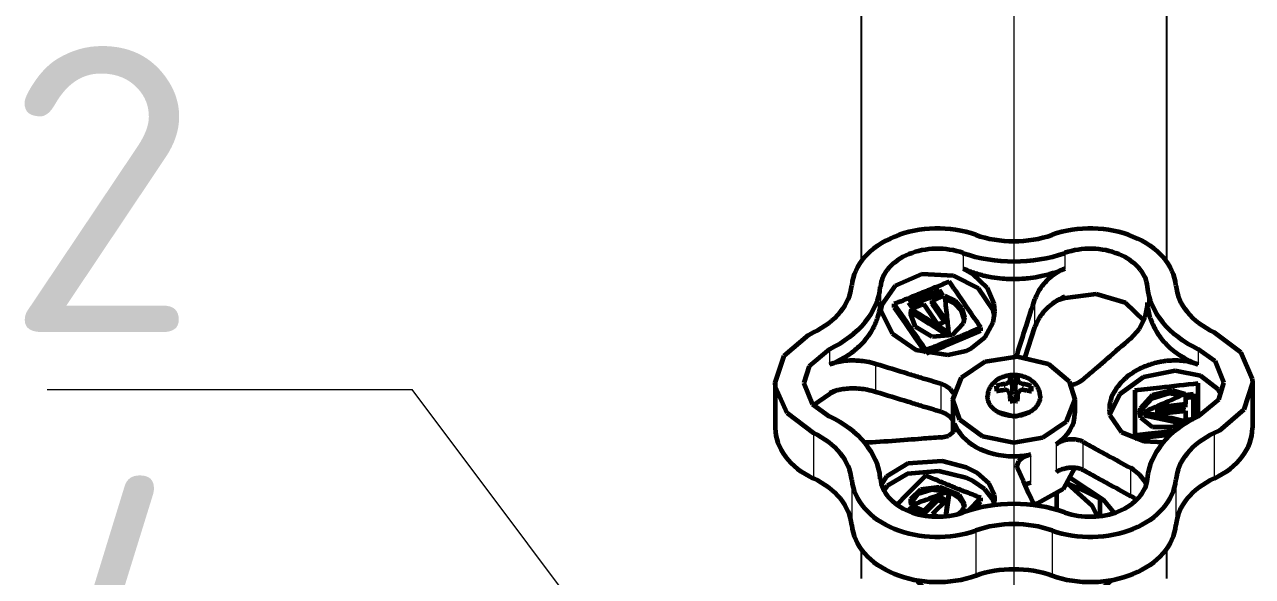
# Model space of a CAD drawing. Header units: millimetres. Extents: x -718 to 68664, y -49984 to -979.
# Drawn here: x 12233 to 13520, y -23322 to -22743 of the extents above; entities that cross this region are included whole.
import ezdxf

# ---------------------------------------------------------------- set-up
doc = ezdxf.new("R2010")
doc.units = ezdxf.units.MM
doc.linetypes.add('K5LT_BASIC', pattern=[0])
doc.layers.add('Text', color=7, linetype='Continuous', lineweight=15)
doc.layers.add('ХВС (В1)_20', color=5, linetype='Continuous', lineweight=25)
doc.layers.add('Системный слой (1)', color=7, linetype='Continuous', true_color=0xc26c6c6c)
doc.styles.add('ISOCPEUR', font='isocpeur.ttf', dxfattribs={"width": 0.65})

# ---------------------------------------------------------------- blocks, each defined once
blk = doc.blocks.new('U656')
at = {"layer": 'Системный слой (1)', "color": 150, "linetype": 'K5LT_BASIC', "lineweight": 60, "true_color": 0x0080ff}
for p, q in [((799.53, 147.5), (800.69, 148.54)), ((797.37, 144.04), (799.53, 147.5)), ((796.35, 139.66), (797.37, 144.04)), ((796.63, 135.07), (796.35, 139.66)), ((798.16, 131), (796.63, 135.07)), ((811.36, 132.31), (809.13, 128.94)), ((800.69, 128.1), (798.16, 131)), ((809.13, 128.94), (807.74, 127.82))]:
    blk.add_line(p, q, dxfattribs=at)
blk = doc.blocks.new('U665')
at = {"layer": 'Системный слой (1)', "color": 150, "linetype": 'K5LT_BASIC', "lineweight": 60, "true_color": 0x0080ff}
for p, q in [((816.36, 116.81), (816.1, 117.34)), ((826.7, 117.34), (824.6, 114.54)), ((818.59, 114.24), (816.36, 116.81)), ((824.6, 114.54), (821.85, 113.34)), ((821.4, 113.32), (818.59, 114.24)), ((821.85, 113.34), (821.4, 113.32))]:
    blk.add_line(p, q, dxfattribs=at)
blk = doc.blocks.new('U666')
at = {"layer": 'Системный слой (1)', "color": 150, "linetype": 'K5LT_BASIC', "lineweight": 60, "true_color": 0x0080ff}
for p, q in [((830.27, 132.94), (830.26, 132.99)), ((830.68, 129.68), (830.27, 132.94)), ((829.79, 126.61), (830.68, 129.68)), ((827.9, 124.67), (829.79, 126.61))]:
    blk.add_line(p, q, dxfattribs=at)
blk = doc.blocks.new('U667')
at = {"layer": 'Системный слой (1)', "color": 150, "linetype": 'K5LT_BASIC', "lineweight": 60, "true_color": 0x0080ff}
for p, q in [((817.86, 119), (819.65, 116.85)), ((823.65, 117.23), (824.93, 119)), ((821.4, 116.32), (823.65, 117.23)), ((819.65, 116.85), (821.4, 116.32))]:
    blk.add_line(p, q, dxfattribs=at)
blk = doc.blocks.new('U668')
at = {"layer": 'Системный слой (1)', "color": 150, "linetype": 'K5LT_BASIC', "lineweight": 60, "true_color": 0x0080ff}
for p, q in [((818.19, 162.09), (820.94, 163.3)), ((820.94, 163.3), (821.4, 163.32)), ((821.4, 163.32), (824.2, 162.4)), ((824.2, 162.4), (826.43, 159.82)), ((816.1, 159.3), (818.19, 162.09)), ((826.43, 159.82), (826.7, 159.3))]:
    blk.add_line(p, q, dxfattribs=at)
blk = doc.blocks.new('U669')
at = {"layer": 'Системный слой (1)', "color": 150, "linetype": 'K5LT_BASIC', "lineweight": 60, "true_color": 0x0080ff}
for p, q in [((821.4, 160.32), (819.15, 159.41)), ((823.15, 159.78), (821.4, 160.32)), ((824.93, 157.64), (823.15, 159.78)), ((819.15, 159.41), (817.86, 157.64))]:
    blk.add_line(p, q, dxfattribs=at)
blk = doc.blocks.new('U670')
at = {"layer": 'Системный слой (1)', "color": 150, "linetype": 'K5LT_BASIC', "lineweight": 60, "true_color": 0x0080ff}
for p, q in [((808.74, 135.83), (808.63, 136.24)), ((810.24, 133.15), (808.74, 135.83)), ((812.51, 131.94), (810.24, 133.15))]:
    blk.add_line(p, q, dxfattribs=at)
blk = doc.blocks.new('U671')
at = {"layer": 'Системный слой (1)', "color": 150, "linetype": 'K5LT_BASIC', "lineweight": 60, "true_color": 0x0080ff}
for p, q in [((817.51, 143.97), (819.63, 144.72)), ((819.63, 144.72), (821.96, 143.8)), ((815.75, 141.62), (817.51, 143.97)), ((821.96, 143.8), (823.63, 141.32)), ((815.1, 138.32), (815.75, 141.62)), ((823.63, 141.32), (824.15, 137.98)), ((815.63, 135.32), (815.1, 138.32)), ((824.15, 137.98), (823.38, 134.74)), ((817.3, 132.83), (815.63, 135.32)), ((823.38, 134.74), (821.54, 132.52)), ((819.63, 131.92), (817.3, 132.83)), ((821.54, 132.52), (819.63, 131.92))]:
    blk.add_line(p, q, dxfattribs=at)
blk = doc.blocks.new('U672')
at = {"layer": 'Системный слой (1)', "color": 150, "linetype": 'K5LT_BASIC', "lineweight": 60, "true_color": 0x0080ff}
for p, q in [((820.71, 144.97), (821.04, 145.41)), ((821.04, 145.41), (821.27, 145.95)), ((820.3, 144.65), (820.71, 144.97))]:
    blk.add_line(p, q, dxfattribs=at)
blk = doc.blocks.new('U673')
at = {"layer": 'Системный слой (1)', "color": 150, "linetype": 'K5LT_BASIC', "lineweight": 60, "true_color": 0x0080ff}
for p, q in [((815.66, 145.95), (815.84, 145.18)), ((815.84, 145.18), (816.24, 144.66)), ((816.24, 144.66), (816.78, 144.47)), ((816.78, 144.47), (816.89, 144.47)), ((816.89, 144.47), (817.01, 144.49)), ((817.01, 144.49), (817.12, 144.53))]:
    blk.add_line(p, q, dxfattribs=at)
blk = doc.blocks.new('U674')
at = {"layer": 'Системный слой (1)', "color": 150, "linetype": 'K5LT_BASIC', "lineweight": 60, "true_color": 0x0080ff}
for p, q in [((818.13, 145.46), (817.84, 145.04)), ((818.34, 145.95), (818.13, 145.46)), ((817.84, 145.04), (817.48, 144.72))]:
    blk.add_line(p, q, dxfattribs=at)
blk = doc.blocks.new('U675')
at = {"layer": 'Системный слой (1)', "color": 150, "linetype": 'K5LT_BASIC', "lineweight": 60, "true_color": 0x0080ff}
for p, q in [((815.14, 153.57), (815.15, 153.99)), ((815.14, 153.17), (815.14, 153.57)), ((815.16, 152.77), (815.14, 153.17))]:
    blk.add_line(p, q, dxfattribs=at)
blk = doc.blocks.new('U676')
at = {"layer": 'Системный слой (1)', "color": 150, "linetype": 'K5LT_BASIC', "lineweight": 60, "true_color": 0x0080ff}
for p, q in [((812.39, 137.94), (811.11, 137.36)), ((809.83, 136.78), (808.55, 136.2)), ((811.11, 137.36), (809.83, 136.78))]:
    blk.add_line(p, q, dxfattribs=at)
blk = doc.blocks.new('U677')
at = {"layer": 'Системный слой (1)', "color": 150, "linetype": 'K5LT_BASIC', "lineweight": 60, "true_color": 0x0080ff}
for p, q in [((812.49, 137.98), (812.39, 137.94)), ((812.59, 138), (812.49, 137.98)), ((812.7, 138.01), (812.59, 138)), ((813.19, 137.83), (812.7, 138.01)), ((813.6, 137.31), (813.19, 137.83)), ((813.86, 136.56), (813.6, 137.31))]:
    blk.add_line(p, q, dxfattribs=at)
blk = doc.blocks.new('U678')
at = {"layer": 'Системный слой (1)', "color": 150, "linetype": 'K5LT_BASIC', "lineweight": 60, "true_color": 0x0080ff}
for p, q in [((811.12, 124.64), (811.74, 125.12)), ((811.74, 125.12), (812.28, 125.78)), ((812.28, 125.78), (812.46, 126.08)), ((810.71, 124.45), (811.12, 124.64))]:
    blk.add_line(p, q, dxfattribs=at)
blk = doc.blocks.new('U679')
at = {"layer": 'Системный слой (1)', "color": 150, "linetype": 'K5LT_BASIC', "lineweight": 60, "true_color": 0x0080ff}
for p, q in [((824.28, 138), (824.15, 138.01)), ((824.41, 137.98), (824.28, 138)), ((824.54, 137.94), (824.41, 137.98))]:
    blk.add_line(p, q, dxfattribs=at)
blk = doc.blocks.new('U680')
at = {"layer": 'Системный слой (1)', "color": 150, "linetype": 'K5LT_BASIC', "lineweight": 60, "true_color": 0x0080ff}
for p, q in [((809.11, 125.46), (809.26, 125.65)), ((809.26, 125.65), (809.39, 125.86)), ((809.39, 125.86), (809.52, 126.08))]:
    blk.add_line(p, q, dxfattribs=at)
blk = doc.blocks.new('U681')
at = {"layer": 'Системный слой (1)', "color": 150, "linetype": 'K5LT_BASIC', "lineweight": 60, "true_color": 0x0080ff}
for p, q in [((826.05, 126.08), (827.04, 125.17)), ((827.04, 125.17), (828.22, 124.55)), ((828.22, 124.55), (829.46, 124.32)), ((829.46, 124.32), (829.52, 124.32)), ((829.52, 124.32), (829.62, 124.32)), ((829.62, 124.32), (829.72, 124.32)), ((829.72, 124.32), (829.82, 124.33))]:
    blk.add_line(p, q, dxfattribs=at)
blk = doc.blocks.new('U682')
at = {"layer": 'Системный слой (1)', "color": 150, "linetype": 'K5LT_BASIC', "lineweight": 60, "true_color": 0x0080ff}
for p, q in [((810.73, 137.19), (810.81, 136.99)), ((810.81, 136.99), (810.87, 136.78)), ((810.87, 136.78), (810.93, 136.56))]:
    blk.add_line(p, q, dxfattribs=at)
blk = doc.blocks.new('U683')
at = {"layer": 'Системный слой (1)', "color": 150, "linetype": 'K5LT_BASIC', "lineweight": 60, "true_color": 0x0080ff}
for p, q in [((821.17, 132.3), (821.29, 131.85)), ((821.29, 131.85), (821.48, 131.43)), ((821.48, 131.43), (821.73, 131.07))]:
    blk.add_line(p, q, dxfattribs=at)
blk = doc.blocks.new('U684')
at = {"layer": 'Системный слой (1)', "color": 150, "linetype": 'K5LT_BASIC', "lineweight": 60, "true_color": 0x0080ff}
for p, q in [((817.98, 128.25), (816.22, 127.05)), ((818.62, 128.32), (817.98, 128.25)), ((816.22, 127.05), (815.26, 124.68)), ((815.26, 124.68), (815.15, 122.65))]:
    blk.add_line(p, q, dxfattribs=at)
blk = doc.blocks.new('U685')
at = {"layer": 'Системный слой (1)', "color": 150, "linetype": 'K5LT_BASIC', "lineweight": 60, "true_color": 0x0080ff}
for p, q in [((820.15, 127.25), (818.09, 128.27)), ((821.97, 124.72), (820.15, 127.25)), ((822.64, 121.43), (821.97, 124.72)), ((822.11, 118.76), (822.64, 121.43)), ((820.7, 116.91), (822.11, 118.76)), ((820.14, 116.59), (820.7, 116.91))]:
    blk.add_line(p, q, dxfattribs=at)
blk = doc.blocks.new('U686')
at = {"layer": 'Системный слой (1)', "color": 150, "linetype": 'K5LT_BASIC', "lineweight": 60, "true_color": 0x0080ff}
for p, q in [((810.59, 151.6), (810.13, 151.95)), ((811.83, 149.48), (810.59, 151.6)), ((812.12, 146.17), (811.83, 149.48)), ((811.43, 143.32), (812.12, 146.17)), ((811.07, 142.57), (811.43, 143.32)), ((810.24, 141.35), (811.07, 142.57)), ((808.74, 140.39), (809.26, 140.58)), ((809.26, 140.58), (810.24, 141.35))]:
    blk.add_line(p, q, dxfattribs=at)
blk = doc.blocks.new('U687')
at = {"layer": 'Системный слой (1)', "color": 150, "linetype": 'K5LT_BASIC', "lineweight": 60, "true_color": 0x0080ff}
for p, q in [((828.93, 152.27), (826.57, 151.09)), ((829.52, 152.32), (828.93, 152.27)), ((829.62, 152.32), (829.52, 152.32)), ((829.72, 152.31), (829.62, 152.32)), ((829.82, 152.31), (829.72, 152.31)), ((826.57, 151.09), (824.86, 148.6)), ((824.86, 148.6), (824.31, 145.24)), ((824.31, 145.24), (824.75, 143.32))]:
    blk.add_line(p, q, dxfattribs=at)
blk = doc.blocks.new('U688')
at = {"layer": 'Системный слой (1)', "color": 150, "linetype": 'K5LT_BASIC', "lineweight": 60, "true_color": 0x0080ff}
for p, q in [((829.56, 152.15), (828.98, 152.28)), ((831.54, 150.76), (829.56, 152.15)), ((832.77, 147.98), (831.54, 150.76)), ((832.62, 144.64), (832.77, 147.98)), ((831.27, 142.03), (832.62, 144.64)), ((829, 140.5), (831.27, 142.03)), ((828.34, 140.35), (829, 140.5))]:
    blk.add_line(p, q, dxfattribs=at)
blk = doc.blocks.new('U689')
at = {"layer": 'Системный слой (1)', "color": 150, "linetype": 'K5LT_BASIC', "lineweight": 60, "true_color": 0x0080ff}
for p, q in [((824.75, 143.32), (825.01, 142.77)), ((832.76, 142.58), (833.35, 143.65)), ((825.01, 142.77), (826.18, 141.32)), ((831.36, 141.13), (832.76, 142.58)), ((826.18, 141.32), (827.72, 140.49)), ((827.72, 140.49), (828.87, 140.32)), ((828.87, 140.32), (829.65, 140.39)), ((829.65, 140.39), (831.36, 141.13))]:
    blk.add_line(p, q, dxfattribs=at)
blk = doc.blocks.new('U690')
at = {"layer": 'Системный слой (1)', "color": 150, "linetype": 'K5LT_BASIC', "lineweight": 60, "true_color": 0x0080ff}
for p, q in [((811.9, 142.13), (812.5, 143.32)), ((810.84, 140.91), (811.9, 142.13)), ((808.55, 140.45), (808.79, 140.38)), ((808.79, 140.38), (809.03, 140.33)), ((809.03, 140.33), (809.28, 140.32)), ((809.28, 140.32), (809.64, 140.35)), ((809.64, 140.35), (810.84, 140.91))]:
    blk.add_line(p, q, dxfattribs=at)
blk = doc.blocks.new('U691')
at = {"layer": 'Системный слой (1)', "color": 150, "linetype": 'K5LT_BASIC', "lineweight": 60, "true_color": 0x0080ff}
for p, q in [((811.57, 151.68), (810.71, 152.18)), ((812.92, 149.44), (811.57, 151.68)), ((813.16, 145.85), (812.92, 149.44)), ((812.5, 143.32), (813.16, 145.85))]:
    blk.add_line(p, q, dxfattribs=at)
blk = doc.blocks.new('U692')
at = {"layer": 'Системный слой (1)', "color": 150, "linetype": 'K5LT_BASIC', "lineweight": 60, "true_color": 0x0080ff}
for p, q in [((815.55, 125.64), (815.69, 124.39)), ((815.69, 124.39), (815.83, 123.13)), ((815.83, 123.13), (815.97, 121.87))]:
    blk.add_line(p, q, dxfattribs=at)
blk = doc.blocks.new('U693')
at = {"layer": 'Системный слой (1)', "color": 150, "linetype": 'K5LT_BASIC', "lineweight": 60, "true_color": 0x0080ff}
for p, q in [((817.68, 123.4), (817.96, 124.71)), ((817.4, 122.09), (817.68, 123.4)), ((817.12, 120.78), (817.4, 122.09))]:
    blk.add_line(p, q, dxfattribs=at)
blk = doc.blocks.new('U694')
at = {"layer": 'Системный слой (1)', "color": 150, "linetype": 'K5LT_BASIC', "lineweight": 60, "true_color": 0x0080ff}
for p, q in [((818.47, 125.02), (818.09, 125.11)), ((819.7, 123.91), (818.47, 125.02)), ((820.26, 122.08), (819.7, 123.91)), ((820.08, 120.76), (820.26, 122.08))]:
    blk.add_line(p, q, dxfattribs=at)
blk = doc.blocks.new('U695')
at = {"layer": 'Системный слой (1)', "color": 150, "linetype": 'K5LT_BASIC', "lineweight": 60, "true_color": 0x0080ff}
for p, q in [((816.75, 123.78), (817.73, 125.02)), ((817.73, 125.02), (818.27, 125.13)), ((818.27, 125.13), (818.73, 125.05)), ((818.73, 125.05), (820.12, 123.81)), ((816.75, 121.69), (816.75, 123.78)), ((820.12, 123.81), (820.62, 121.72)), ((817.39, 120.37), (816.75, 121.69)), ((820.62, 121.72), (820.25, 120.37))]:
    blk.add_line(p, q, dxfattribs=at)
blk = doc.blocks.new('U696')
at = {"layer": 'Системный слой (1)', "color": 150, "linetype": 'K5LT_BASIC', "lineweight": 60, "true_color": 0x0080ff}
for p, q in [((815.91, 125.64), (816.06, 124.23)), ((816.06, 124.23), (816.22, 122.81)), ((816.22, 122.81), (816.38, 121.39))]:
    blk.add_line(p, q, dxfattribs=at)
blk = doc.blocks.new('U697')
at = {"layer": 'Системный слой (1)', "color": 150, "linetype": 'K5LT_BASIC', "lineweight": 60, "true_color": 0x0080ff}
for p, q in [((824.5, 147.49), (825.24, 145.58)), ((825.24, 145.58), (826.02, 143.68)), ((826.02, 143.68), (826.84, 141.78))]:
    blk.add_line(p, q, dxfattribs=at)
blk = doc.blocks.new('U698')
at = {"layer": 'Системный слой (1)', "color": 150, "linetype": 'K5LT_BASIC', "lineweight": 60, "true_color": 0x0080ff}
for p, q in [((829.9, 148.13), (829.5, 149.13)), ((830.31, 147.12), (829.9, 148.13)), ((830.73, 146.12), (830.31, 147.12))]:
    blk.add_line(p, q, dxfattribs=at)
blk = doc.blocks.new('U699')
at = {"layer": 'Системный слой (1)', "color": 150, "linetype": 'K5LT_BASIC', "lineweight": 60, "true_color": 0x0080ff}
for p, q in [((808.55, 149.04), (808.69, 149.09)), ((808.69, 149.09), (808.83, 149.12)), ((808.83, 149.12), (808.97, 149.13)), ((808.97, 149.13), (809.21, 149.1)), ((809.21, 149.1), (810.25, 148.08)), ((810.25, 148.08), (810.49, 146.1)), ((810.49, 146.1), (809.66, 144.04)), ((807.96, 143.76), (807.67, 144.07)), ((808.3, 143.57), (807.96, 143.76)), ((808.65, 143.51), (808.3, 143.57)), ((809.66, 144.04), (808.65, 143.51))]:
    blk.add_line(p, q, dxfattribs=at)
blk = doc.blocks.new('U700')
at = {"layer": 'Системный слой (1)', "color": 150, "linetype": 'K5LT_BASIC', "lineweight": 60, "true_color": 0x0080ff}
for p, q in [((808.84, 145.64), (808.92, 145.85)), ((808.92, 145.85), (809.01, 146.07)), ((809.01, 146.07), (809.1, 146.28))]:
    blk.add_line(p, q, dxfattribs=at)
blk = doc.blocks.new('U701')
at = {"layer": 'Системный слой (1)', "color": 150, "linetype": 'K5LT_BASIC', "lineweight": 60, "true_color": 0x0080ff}
for p, q in [((828.5, 149.1), (828.38, 149.12)), ((828.62, 149.08), (828.5, 149.1)), ((828.74, 149.04), (828.62, 149.08)), ((829.68, 144.51), (830.15, 145.49)), ((830.15, 145.49), (830.16, 145.5)), ((828.94, 143.82), (829.68, 144.51)), ((828.07, 143.52), (828.94, 143.82))]:
    blk.add_line(p, q, dxfattribs=at)
blk = doc.blocks.new('U702')
at = {"layer": 'Системный слой (1)', "color": 150, "linetype": 'K5LT_BASIC', "lineweight": 60, "true_color": 0x0080ff}
for p, q in [((808.05, 149.32), (807.88, 148.92)), ((807.72, 148.53), (807.55, 148.13)), ((807.88, 148.92), (807.72, 148.53))]:
    blk.add_line(p, q, dxfattribs=at)
blk = doc.blocks.new('U703')
at = {"layer": 'Системный слой (1)', "color": 150, "linetype": 'K5LT_BASIC', "lineweight": 60, "true_color": 0x0080ff}
for p, q in [((809.63, 149.57), (808.61, 150.58)), ((810.65, 148.55), (809.63, 149.57)), ((811.67, 147.54), (810.65, 148.55))]:
    blk.add_line(p, q, dxfattribs=at)
blk = doc.blocks.new('U704')
at = {"layer": 'Системный слой (1)', "color": 150, "linetype": 'K5LT_BASIC', "lineweight": 60, "true_color": 0x0080ff}
for p, q in [((808.42, 142.67), (807.97, 143.12)), ((808.87, 142.22), (808.42, 142.67)), ((809.32, 141.78), (808.87, 142.22))]:
    blk.add_line(p, q, dxfattribs=at)
blk = doc.blocks.new('U705')
at = {"layer": 'Системный слой (1)', "color": 150, "linetype": 'K5LT_BASIC', "lineweight": 60, "true_color": 0x0080ff}
for p, q in [((809.71, 148.42), (808.79, 149.11)), ((810.15, 146.95), (809.71, 148.42)), ((809.94, 145.23), (810.15, 146.95)), ((809.31, 144.05), (809.75, 144.73)), ((809.75, 144.73), (809.91, 145.12)), ((808.47, 143.53), (808.78, 143.63)), ((808.78, 143.63), (809.31, 144.05))]:
    blk.add_line(p, q, dxfattribs=at)
blk = doc.blocks.new('U706')
at = {"layer": 'Системный слой (1)', "color": 150, "linetype": 'K5LT_BASIC', "lineweight": 60, "true_color": 0x0080ff}
for p, q in [((808.14, 145.34), (807.4, 145.45)), ((808.88, 145.23), (808.14, 145.34)), ((809.62, 145.12), (808.88, 145.23))]:
    blk.add_line(p, q, dxfattribs=at)
blk = doc.blocks.new('U707')
at = {"layer": 'Системный слой (1)', "color": 150, "linetype": 'K5LT_BASIC', "lineweight": 60, "true_color": 0x0080ff}
for p, q in [((808.12, 142.62), (808.4, 142.34)), ((808.4, 142.34), (808.68, 142.06)), ((808.68, 142.06), (808.96, 141.78))]:
    blk.add_line(p, q, dxfattribs=at)
blk = doc.blocks.new('U708')
at = {"layer": 'Системный слой (1)', "color": 150, "linetype": 'K5LT_BASIC', "lineweight": 60, "true_color": 0x0080ff}
for p, q in [((826.21, 146.87), (827.26, 148.63)), ((827.26, 148.63), (828.56, 149.13)), ((828.56, 149.13), (828.74, 149.12)), ((828.74, 149.12), (828.92, 149.09)), ((828.92, 149.09), (829.1, 149.04)), ((826.4, 144.8), (826.21, 146.87)), ((830.53, 145.54), (830.02, 144.48)), ((827.6, 143.63), (826.4, 144.8)), ((830.02, 144.48), (829.21, 143.77)), ((828.25, 143.51), (827.6, 143.63)), ((829.21, 143.77), (828.25, 143.51))]:
    blk.add_line(p, q, dxfattribs=at)
blk = doc.blocks.new('U709')
at = {"layer": 'Системный слой (1)', "color": 150, "linetype": 'K5LT_BASIC', "lineweight": 60, "true_color": 0x0080ff}
for p, q in [((829.3, 150.86), (827.7, 149.76)), ((827.7, 149.76), (826.11, 148.66)), ((826.11, 148.66), (824.52, 147.56))]:
    blk.add_line(p, q, dxfattribs=at)
blk = doc.blocks.new('U710')
at = {"layer": 'Системный слой (1)', "color": 150, "linetype": 'K5LT_BASIC', "lineweight": 60, "true_color": 0x0080ff}
for p, q in [((808.26, 145.37), (807.4, 145.5)), ((809.12, 145.25), (808.26, 145.37)), ((809.98, 145.12), (809.12, 145.25))]:
    blk.add_line(p, q, dxfattribs=at)
blk = doc.blocks.new('U711')
at = {"layer": 'Системный слой (1)', "color": 150, "linetype": 'K5LT_BASIC', "lineweight": 60, "true_color": 0x0080ff}
for p, q in [((818.33, 140.02), (817.86, 138.23)), ((817.86, 138.23), (818.33, 136.62))]:
    blk.add_line(p, q, dxfattribs=at)
blk = doc.blocks.new('U712')
at = {"layer": 'Системный слой (1)', "color": 150, "linetype": 'K5LT_BASIC', "lineweight": 60, "true_color": 0x0080ff}
for p, q in [((820.23, 138.68), (820.21, 138.72)), ((820.53, 138.5), (820.23, 138.68))]:
    blk.add_line(p, q, dxfattribs=at)
blk = doc.blocks.new('U713')
at = {"layer": 'Системный слой (1)', "color": 150, "linetype": 'K5LT_BASIC', "lineweight": 60, "true_color": 0x0080ff}
for p, q in [((820.21, 137.91), (820.49, 138.13)), ((820.49, 138.13), (820.53, 138.13))]:
    blk.add_line(p, q, dxfattribs=at)
blk = doc.blocks.new('U714')
at = {"layer": 'Системный слой (1)', "color": 150, "linetype": 'K5LT_BASIC', "lineweight": 60, "true_color": 0x0080ff}
for p, q in [((820.27, 137.89), (820.23, 137.89)), ((820.3, 137.88), (820.27, 137.89)), ((820.34, 137.87), (820.3, 137.88)), ((820.52, 137.76), (820.34, 137.87)), ((820.63, 137.55), (820.52, 137.76)), ((820.65, 137.3), (820.63, 137.55))]:
    blk.add_line(p, q, dxfattribs=at)
blk = doc.blocks.new('U715')
at = {"layer": 'Системный слой (1)', "color": 150, "linetype": 'K5LT_BASIC', "lineweight": 60, "true_color": 0x0080ff}
for p, q in [((820.52, 138.88), (820.63, 139.08)), ((820.63, 139.08), (820.65, 139.34)), ((820.23, 138.75), (820.27, 138.75)), ((820.27, 138.75), (820.3, 138.75)), ((820.3, 138.75), (820.34, 138.76)), ((820.34, 138.76), (820.52, 138.88))]:
    blk.add_line(p, q, dxfattribs=at)
blk = doc.blocks.new('U716')
at = {"layer": 'Системный слой (1)', "color": 150, "linetype": 'K5LT_BASIC', "lineweight": 60, "true_color": 0x0080ff}
for p, q in [((810.79, 132.66), (808.52, 130.16)), ((808.52, 130.16), (807.39, 129.59))]:
    blk.add_line(p, q, dxfattribs=at)
blk = doc.blocks.new('U717')
at = {"layer": 'Системный слой (1)', "color": 150, "linetype": 'K5LT_BASIC', "lineweight": 60, "true_color": 0x0080ff}
for p, q in [((810.84, 132.62), (810.34, 131.52)), ((810.34, 131.52), (809.81, 130.42)), ((809.81, 130.42), (809.25, 129.32))]:
    blk.add_line(p, q, dxfattribs=at)

msp = doc.modelspace()

# ---------------------------------------------------------------- linework, layer by layer
at = {"layer": 'Text'}
msp.add_line((13269.6, -22177.7), (13269.6, -25764.9), dxfattribs=at)
for points in [[(12256.5, -23126), (12639, -23126)], [(13125.1, -23774.8), (12639, -23126)]]:
    msp.add_lwpolyline(points, dxfattribs=at)
at = {"layer": 'ХВС (В1)_20'}
for p, q in [((13109.6, -22360.4), (13109.6, -22991.9)), ((13429.6, -22360.4), (13429.6, -22991.9)), ((13109.6, -23293.5), (13109.6, -23324.4)), ((13429.6, -23293.5), (13429.6, -23324.4))]:
    msp.add_line(p, q, dxfattribs=at)
at = {"layer": 'ХВС (В1)_20', "lineweight": 18}
for p, q in [((13216.3, -22983), (13216.3, -22999.5)), ((13322.9, -22983), (13322.9, -22999.5)), ((13129.7, -23018.3), (13129.7, -23034.8)), ((13322.9, -23028.8), (13322.9, -23030.4)), ((13409.5, -23018.3), (13409.5, -23034.8)), ((13291.6, -23060.8), (13291.6, -23031.5)), ((13076.4, -23083.7), (13076.4, -23100.1)), ((13273.4, -23091.5), (13273.4, -23087.5)), ((13462.8, -23083.7), (13462.8, -23100.1)), ((13125.1, -23128.8), (13125.1, -23099.4)), ((13193.3, -23149.6), (13193.3, -23120.2)), ((13260.7, -23126.4), (13259.4, -23120.4)), ((13267.7, -23127.6), (13265.3, -23116.2)), ((13271.4, -23127.6), (13273.9, -23116.2)), ((13278.5, -23126.4), (13279.8, -23120.4)), ((13076.4, -23129.5), (13076.4, -23131)), ((13267.6, -23138.2), (13265.3, -23130.6)), ((13271.6, -23138.2), (13273.9, -23130.6)), ((13059.8, -23172), (13059.8, -23219.4)), ((13207.5, -23168.3), (13207.5, -23161.8)), ((13479.4, -23172), (13479.4, -23219.4)), ((13314.1, -23212.7), (13314.1, -23183.3)), ((13342.1, -23210.4), (13342.1, -23181)), ((13287.2, -23223.7), (13287.2, -23194.3)), ((13392, -23237.8), (13392, -23208.4)), ((13099.8, -23221), (13099.8, -23268.4)), ((13439.4, -23221), (13439.4, -23268.4)), ((13229.6, -23274), (13229.6, -23321.4)), ((13309.6, -23274), (13309.6, -23321.4))]:
    msp.add_line(p, q, dxfattribs=at)
at = {"layer": 'ХВС (В1)_20', "lineweight": 60}
for p, q in [((13191.5, -23025.7), (13191.5, -23022.1)), ((13195.6, -23028), (13191.5, -23022.1)), ((13193.7, -23028.8), (13191.5, -23025.7)), ((13322.9, -23030.4), (13315, -23032.9)), ((13144.2, -23040), (13144.2, -23036.4)), ((13163.6, -23041.1), (13159.5, -23035.2)), ((13162.3, -23045.6), (13162.3, -23042)), ((13190, -23058), (13175.1, -23036.5)), ((13198.9, -23054.3), (13184.1, -23032.8)), ((13184.1, -23036.4), (13184.1, -23032.8)), ((13197, -23055.1), (13184.1, -23036.4)), ((13201.5, -23070), (13201.5, -23066.5)), ((13235, -23064.6), (13235, -23061)), ((13281.4, -23092.2), (13291.6, -23060.8)), ((13177.4, -23087.8), (13177.4, -23084.5)), ((13019.6, -23119), (13019.6, -23166.4)), ((13267.7, -23121.6), (13265.8, -23112.4)), ((13271.4, -23121.6), (13273.4, -23112.4)), ((13462.8, -23154.3), (13462.8, -23119.5)), ((13519.6, -23119), (13519.6, -23166.4)), ((13076.4, -23131), (13059.8, -23142.7)), ((13084, -23127.1), (13076.4, -23131)), ((13252.4, -23127.7), (13251.3, -23122.7)), ((13267.6, -23137.7), (13265.1, -23129.6)), ((13271.4, -23121.6), (13267.7, -23121.6)), ((13267.7, -23121.6), (13267.7, -23127.6)), ((13271.4, -23127.6), (13271.4, -23121.6)), ((13271.6, -23137.7), (13274, -23129.6)), ((13286.8, -23127.7), (13287.9, -23122.7)), ((13396.3, -23126.9), (13396.3, -23173.9)), ((13449.5, -23131.7), (13457.7, -23130.7)), ((13449.5, -23131.7), (13449.5, -23141.2)), ((13457.7, -23156.9), (13457.7, -23130.7)), ((13205.6, -23136.7), (13205.6, -23171.3)), ((13267.6, -23137.7), (13267.7, -23138.2)), ((13271.5, -23138.2), (13271.6, -23137.7)), ((13333.6, -23136.7), (13333.6, -23150.8)), ((13419.9, -23144.5), (13449.5, -23141.2)), ((13419.9, -23144.5), (13419.9, -23151.8)), ((13449.5, -23144.7), (13419.9, -23148.1)), ((13457.7, -23134.3), (13449.5, -23135.2)), ((13449.5, -23144.7), (13449.5, -23141.2)), ((13405.7, -23153.4), (13405.7, -23149.8)), ((13419.9, -23151.8), (13449.5, -23148.5)), ((13449.5, -23148.5), (13449.5, -23157.8)), ((13449.5, -23157.8), (13457.7, -23156.9)), ((13396.3, -23177.5), (13396.3, -23173.9)), ((13201.5, -23236.7), (13201.5, -23233.1)), ((13314.6, -23252.3), (13314.6, -23236)), ((13163.6, -23248.4), (13159.5, -23252.4)), ((13163.6, -23252), (13163.6, -23248.4)), ((13190, -23238.4), (13175.1, -23253.2)), ((13190, -23242), (13175.1, -23256.8)), ((13198.9, -23242), (13184.1, -23256.8)), ((13190, -23242), (13190, -23238.4)), ((13235, -23243.3), (13235, -23239.7)), ((13359.6, -23240.4), (13359.6, -23258.8)), ((13163.6, -23252), (13162.1, -23253.5)), ((13175.1, -23256.8), (13175.1, -23253.2)), ((13184.1, -23259.2), (13184.1, -23256.8))]:
    msp.add_line(p, q, dxfattribs=at)
msp.add_arc((13745.2, -21869.7), 1496.4, 247.9772, 248.2384, dxfattribs=at)
for centre, major_axis, start_param, end_param in [((13189.6, -23021), (-90, 0), 4.251835, 6.220141), ((13269.6, -22907), (90, 0), 4.251835, 5.172943), ((13349.6, -23021), (-90, 0), 3.204637, 5.172943), ((13189.6, -23021), (-60, 0), 4.251835, 6.220141), ((13349.6, -23021), (60, 0), 0.063045, 2.03135), ((13269.6, -22907), (120, 0), 4.251835, 5.172943), ((13009.9, -23013), (90, 0), 5.299033, 6.220141), ((13529.2, -23013), (-90, 0), 0.063045, 0.984153), ((13009.9, -23013), (120, 0), 5.299033, 6.220141), ((13529.2, -23013), (120, 0), 3.204637, 4.125745), ((13009.9, -23225), (-120, 0), 3.204637, 4.125745), ((13269.6, -23150.8), (64, 0), 5.480988, 6.283185), ((13529.2, -23225), (-120, 0), 5.299033, 6.220141), ((13109.6, -23166.4), (90, 0), 3.141593, 4.125745), ((13009.9, -23225), (90, 0), 0.063045, 0.984153), ((13269.6, -23150.8), (-64, 0), 0.245, 1.570796), ((13529.2, -23225), (-90, 0), 5.299033, 6.220141), ((13429.6, -23166.4), (-90, 0), 2.15744, 3.141593), ((13269.6, -23150.8), (64, 0), 4.712389, 4.990987), ((13009.9, -23272.4), (90, 0), 0.063045, 0.984153), ((13189.6, -23217), (90, 0), 3.204637, 5.172943), ((13189.6, -23217), (-60, 0), 0.063045, 2.03135), ((13349.6, -23217), (90, 0), 4.251835, 6.220141), ((13349.6, -23217), (60, 0), 4.251835, 6.220141), ((13529.2, -23272.4), (-90, 0), 5.299033, 6.220141), ((13269.6, -23331), (-120, 0), 4.251835, 5.172943), ((13189.6, -23264.3), (90, 0), 3.204637, 5.172943), ((13269.6, -23331), (-90, 0), 4.251835, 5.172943), ((13349.6, -23264.3), (90, 0), 4.251835, 6.220141), ((13269.6, -23378.4), (-90, 0), 4.251835, 5.172943)]:
    msp.add_ellipse(centre, major_axis=major_axis, ratio=0.707107, start_param=start_param, end_param=end_param, dxfattribs=at)
at = {"layer": 'ХВС (В1)_20', "lineweight": 18}
msp.add_ellipse((13269.6, -23133.1), major_axis=(-27.5, 0), ratio=0.707107, start_param=0, end_param=3.141593, dxfattribs=at)
at = {"layer": 'ХВС (В1)_20', "lineweight": 60}
for points, knots in [([(13322.9, -22999.5), (13318.2, -23001.5), (13309.1, -23004.9), (13296.1, -23008.1), (13285.9, -23009.6), (13276.2, -23010.5), (13267.2, -23010.6), (13256.6, -23010), (13245.6, -23008.6), (13233, -23005.7), (13223, -23002.3), (13217.5, -23000), (13216.3, -22999.5)], [0, 0, 0, 0, 1.854842, 3.499918, 4.73635, 5.487068, 6.957013, 7.886095, 9.219697, 10.871305, 12.490285, 13, 13, 13, 13]), ([(13322.9, -22999.5), (13320.1, -23000.7), (13315.2, -23003.2), (13308.6, -23007.7), (13303.4, -23012.4), (13299.1, -23017.3), (13295.6, -23022.5), (13293.1, -23027.2), (13292, -23030.3), (13291.6, -23031.5)], [0, 0, 0, 0, 1.818825, 3.386072, 4.938759, 6.313147, 7.708369, 9.13365, 10, 10, 10, 10]), ([(13201.8, -23012.9), (13197.2, -23014.9), (13189.7, -23018.1), (13176.7, -23023.5), (13162.1, -23029.4), (13150.4, -23034), (13144.2, -23036.4)], [0, 0, 0, 0, 1.672477, 2.72387, 4.738499, 7, 7, 7, 7]), ([(13235, -23061), (13230.6, -23054.7), (13219.5, -23038.6), (13208.5, -23022.6), (13201.8, -23012.9)], [0, 0, 0, 0, 1.976899, 5, 5, 5, 5]), ([(13191.5, -23022.1), (13182.9, -23025.7), (13172.2, -23030.1), (13161.6, -23034.4), (13159.5, -23035.2)], [0, 0, 0, 0, 4.059731, 5, 5, 5, 5]), ([(13201.5, -23066.5), (13200.9, -23060.4), (13199.5, -23047.5), (13198.1, -23034.6), (13197.4, -23027.7)], [0, 0, 0, 0, 2.340092, 5, 5, 5, 5]), ([(13322.9, -23028.8), (13320.4, -23029.9), (13315.9, -23032.2), (13310.5, -23035.8), (13306.3, -23039.1), (13302.5, -23042.7), (13299.3, -23046.4), (13296.7, -23050.1), (13294.1, -23054.6), (13292.5, -23058.2), (13291.6, -23060.8)], [0, 0, 0, 0, 1.821115, 3.379413, 4.39742, 5.574513, 7.068766, 7.964415, 8.880783, 11, 11, 11, 11]), ([(13129.7, -23034.8), (13129.5, -23036.7), (13129, -23041.6), (13127.4, -23048.4), (13125.2, -23055), (13122.7, -23060.6), (13119.1, -23067.1), (13114.1, -23074.2), (13107.9, -23080.8), (13101.5, -23086.3), (13094.3, -23091.5), (13085.9, -23096.2), (13079.3, -23099), (13076.4, -23100.1)], [0, 0, 0, 0, 0.938003, 2.408157, 3.400929, 4.343765, 5.400831, 7.02675, 8.565173, 9.702377, 10.921844, 12.641455, 14, 14, 14, 14]), ([(13177.4, -23084.5), (13173, -23078.2), (13161.9, -23062.2), (13150.9, -23046.1), (13144.2, -23036.4)], [0, 0, 0, 0, 1.976899, 5, 5, 5, 5]), ([(13201.5, -23066.5), (13195.4, -23062.7), (13182.3, -23054.5), (13169.3, -23046.4), (13162.3, -23042)], [0, 0, 0, 0, 2.340092, 5, 5, 5, 5]), ([(13273.4, -23087.5), (13275.2, -23082), (13278.3, -23072.4), (13284.4, -23053.8), (13288.6, -23040.7), (13291.6, -23031.5)], [0, 0, 0, 0, 1.796729, 3.052013, 6, 6, 6, 6]), ([(13462.8, -23100.1), (13458.5, -23098.5), (13450.8, -23095), (13441.1, -23089), (13433.2, -23082.7), (13426.8, -23076.2), (13421.5, -23069.2), (13417.1, -23062), (13412.9, -23052.7), (13410.5, -23043.5), (13409.6, -23036.8), (13409.5, -23034.8)], [0, 0, 0, 0, 1.67657, 3.178896, 4.393608, 5.661418, 6.866, 8.02582, 9.169165, 11.154957, 12, 12, 12, 12]), ([(13201.5, -23070), (13193.7, -23065.2), (13180.6, -23057), (13167.6, -23048.9), (13162.3, -23045.6)], [0, 0, 0, 0, 2.991494, 5, 5, 5, 5]), ([(13177.4, -23084.5), (13183.3, -23082.3), (13194.2, -23078.1), (13210.1, -23071.7), (13223.5, -23066.1), (13231.8, -23062.4), (13235, -23061)], [0, 0, 0, 0, 2.146332, 3.974264, 5.817659, 7, 7, 7, 7]), ([(13342.1, -23115.6), (13347.1, -23111.3), (13355.6, -23104), (13372.2, -23089.6), (13383.8, -23079.5), (13392, -23072.4)], [0, 0, 0, 0, 1.796729, 3.052013, 6, 6, 6, 6]), ([(13125.1, -23099.4), (13122, -23098.5), (13116.1, -23097.1), (13108, -23096), (13101.6, -23095.8), (13095.6, -23095.9), (13089.1, -23096.6), (13082.4, -23098.1), (13078.2, -23099.4), (13076.4, -23100.1)], [0, 0, 0, 0, 1.895858, 3.525211, 4.773633, 5.69667, 7.116945, 8.737444, 10, 10, 10, 10]), ([(13193.3, -23120.2), (13186.5, -23118.2), (13174.9, -23114.7), (13152.2, -23107.7), (13136.3, -23102.9), (13125.1, -23099.4)], [0, 0, 0, 0, 1.796729, 3.052013, 6, 6, 6, 6]), ([(13462.8, -23100.1), (13460.2, -23099.1), (13455.2, -23097.6), (13447.3, -23096.2), (13440, -23095.7), (13433.3, -23095.9), (13427.3, -23096.5), (13421.5, -23097.5), (13414.9, -23099.1), (13407.6, -23101.6), (13400.8, -23104.7), (13395.1, -23108), (13390, -23111.5), (13385.6, -23115.1), (13381.3, -23119.4), (13377.3, -23124.3), (13373.6, -23130.3), (13371.3, -23135.9), (13369.9, -23141.5), (13369.6, -23144.7), (13369.6, -23146.7)], [0, 0, 0, 0, 1.489396, 2.806298, 4.074405, 5.183184, 6.086701, 6.977433, 8.042671, 9.325288, 10.720378, 11.710057, 12.638762, 13.830395, 14.694932, 15.930426, 17.292771, 18.840085, 19.64394, 21, 21, 21, 21]), ([(13297.1, -23133.1), (13297.1, -23132.4), (13297, -23131.6), (13296.8, -23129.9), (13296.6, -23129), (13296, -23127), (13295.6, -23125.9), (13294.5, -23123.7), (13293.8, -23122.6), (13292.1, -23120.3), (13291.1, -23119.2), (13288.6, -23117), (13287.1, -23116), (13283.9, -23114.1), (13282.1, -23113.3), (13278, -23111.9), (13275.6, -23111.4), (13270.7, -23110.9), (13268.2, -23110.9), (13263.4, -23111.5), (13261.1, -23112), (13256.7, -23113.5), (13254.7, -23114.4), (13251.1, -23116.6), (13249.5, -23117.9), (13246.9, -23120.5), (13245.8, -23121.8), (13244.2, -23124.4), (13243.6, -23125.7), (13242.8, -23128.1), (13242.5, -23129.2), (13242.2, -23131.2), (13242.1, -23132), (13242.1, -23132.9), (13242.1, -23133), (13242.1, -23133.1)], [0, 0, 0, 0, 0.635766, 0.635766, 1.413246, 1.413246, 2.327713, 2.327713, 3.379678, 3.379678, 4.572633, 4.572633, 5.934211, 5.934211, 7.351129, 7.351129, 9.133453, 9.133453, 10.915777, 10.915777, 12.647242, 12.647242, 14.299135, 14.299135, 15.85652, 15.85652, 17.158936, 17.158936, 18.280269, 18.280269, 19.242871, 19.242871, 19.926082, 19.926082, 20, 20, 20, 20]), ([(13259.4, -23120.4), (13259.1, -23120.5), (13258.5, -23120.6), (13257.7, -23120.7), (13256.8, -23120.9), (13255.6, -23121.2), (13254, -23121.7), (13252.5, -23122.2), (13251.6, -23122.5), (13251.3, -23122.7)], [0, 0, 0, 0, 1.184332, 2.06893, 2.846067, 4.560575, 6.344944, 8.911629, 10, 10, 10, 10]), ([(13259.4, -23120.4), (13259.9, -23120.3), (13261, -23120), (13262.4, -23119.4), (13263.7, -23118.7), (13264.4, -23118), (13264.8, -23117.5), (13265.1, -23117.1), (13265.2, -23116.8), (13265.3, -23116.5), (13265.3, -23116.3), (13265.3, -23116.2)], [0, 0, 0, 0, 2.075817, 4.244153, 6.255988, 8.344244, 9.11935, 9.876473, 10.814253, 11.502856, 12, 12, 12, 12]), ([(13265.8, -23112.4), (13265.7, -23112.7), (13265.6, -23113.3), (13265.4, -23114.5), (13265.4, -23115.5), (13265.3, -23116.2)], [0, 0, 0, 0, 1.827214, 3.321793, 6, 6, 6, 6]), ([(13273.4, -23112.4), (13271.7, -23112.3), (13269.2, -23112.2), (13266.6, -23112.3), (13265.8, -23112.4)], [0, 0, 0, 0, 3.30107, 5, 5, 5, 5]), ([(13273.9, -23116.2), (13273.8, -23116), (13273.8, -23115.6), (13273.7, -23114.8), (13273.6, -23113.8), (13273.5, -23113), (13273.4, -23112.6), (13273.4, -23112.4)], [0, 0, 0, 0, 1.127962, 2.052457, 4.702903, 6.700745, 8, 8, 8, 8]), ([(13273.9, -23116.2), (13273.9, -23116.5), (13274, -23117), (13274.6, -23117.9), (13275.6, -23118.7), (13276.7, -23119.4), (13277.5, -23119.7), (13278, -23119.9), (13278.5, -23120.1), (13278.9, -23120.2), (13279.3, -23120.3), (13279.6, -23120.4), (13279.8, -23120.4)], [0, 0, 0, 0, 1.865472, 4.020169, 6.500074, 8.746103, 9.879296, 10.351451, 11.2127, 11.71544, 12.461428, 13, 13, 13, 13]), ([(13287.9, -23122.7), (13287.1, -23122.3), (13285.6, -23121.8), (13283.3, -23121.1), (13281.4, -23120.7), (13280.1, -23120.5), (13279.8, -23120.4)], [0, 0, 0, 0, 2.131648, 3.875669, 6.089053, 7, 7, 7, 7]), ([(13396.3, -23126.9), (13405.1, -23125.9), (13427.3, -23123.5), (13449.4, -23121), (13462.8, -23119.5)], [0, 0, 0, 0, 1.976894, 5, 5, 5, 5]), ([(13125.1, -23128.8), (13122.1, -23127.9), (13116.6, -23126.5), (13109.2, -23125.5), (13102.5, -23125.1), (13095.8, -23125.2), (13089.3, -23126), (13082.7, -23127.4), (13078.7, -23128.6), (13076.4, -23129.5)], [0, 0, 0, 0, 1.83616, 3.304363, 4.385714, 5.755195, 7.300322, 8.364664, 10, 10, 10, 10]), ([(13193.3, -23149.6), (13186.5, -23147.5), (13174.9, -23144), (13152.2, -23137.1), (13136.3, -23132.2), (13125.1, -23128.8)], [0, 0, 0, 0, 1.796729, 3.052013, 6, 6, 6, 6]), ([(13297.1, -23133.1), (13297.1, -23133.5), (13297.1, -23133.9), (13297, -23134.7), (13297, -23135.2), (13296.8, -23136.3), (13296.7, -23136.9), (13296.3, -23138.1), (13296.1, -23138.7), (13295.7, -23139.8), (13295.4, -23140.4), (13295, -23141.1), (13295, -23141.3), (13294.6, -23142), (13294.2, -23142.5), (13293.4, -23143.6), (13293, -23144.2), (13292.1, -23145.3), (13291.6, -23145.8), (13290.6, -23146.7), (13290.1, -23147.1), (13289.5, -23147.6), (13289.4, -23147.7), (13288.6, -23148.3), (13288, -23148.8), (13287, -23149.3), (13286.8, -23149.5), (13286.1, -23149.9), (13285.6, -23150.2), (13284.3, -23150.9), (13283.4, -23151.2), (13281.7, -23151.9), (13280.9, -23152.2), (13279, -23152.8), (13278.1, -23153), (13276.1, -23153.5), (13275.1, -23153.6), (13273.1, -23153.9), (13272.1, -23154), (13269.9, -23154.1), (13268.9, -23154), (13266.7, -23153.9), (13265.7, -23153.8), (13263.6, -23153.6), (13262.6, -23153.4), (13260.6, -23152.9), (13259.6, -23152.7), (13257.8, -23152.1), (13256.9, -23151.7), (13255.2, -23151), (13254.3, -23150.6), (13253.2, -23150), (13252.9, -23149.8), (13252.2, -23149.4), (13251.7, -23149.1), (13250.7, -23148.4), (13250.2, -23148), (13249.5, -23147.5), (13249.4, -23147.4), (13248.7, -23146.9), (13248.2, -23146.3), (13247.4, -23145.5), (13247.1, -23145.3), (13246.4, -23144.5), (13246, -23144), (13245.2, -23142.9), (13244.8, -23142.3), (13244.2, -23141.3), (13244, -23140.9), (13243.6, -23140), (13243.3, -23139.4), (13242.9, -23138.2), (13242.7, -23137.6), (13242.4, -23136.4), (13242.3, -23135.8), (13242.1, -23134.5), (13242.1, -23133.9), (13242.1, -23133.3), (13242.1, -23133.2), (13242.1, -23133.1)], [0, 0, 0, 0, 0.287313, 0.287313, 0.670397, 0.670397, 1.14246, 1.14246, 1.623465, 1.623465, 2.111519, 2.111519, 2.22407, 2.22407, 2.73044, 2.73044, 3.250318, 3.250318, 3.786276, 3.786276, 4.241411, 4.241411, 4.340836, 4.340836, 4.913427, 4.913427, 5.093775, 5.093775, 5.502729, 5.502729, 6.108947, 6.108947, 6.731622, 6.731622, 7.369116, 7.369116, 8.022943, 8.022943, 8.693653, 8.693653, 9.382342, 9.382342, 10.068798, 10.068798, 10.737006, 10.737006, 11.387921, 11.387921, 12.022804, 12.022804, 12.641962, 12.641962, 12.902632, 12.902632, 13.243537, 13.243537, 13.754983, 13.754983, 13.828617, 13.828617, 14.395848, 14.395848, 14.648553, 14.648553, 15.153962, 15.153962, 15.678543, 15.678543, 16.011761, 16.011761, 16.509915, 16.509915, 16.996605, 16.996605, 17.473538, 17.473538, 17.945142, 17.945142, 18, 18, 18, 18]), ([(13251.3, -23128), (13252.2, -23127.8), (13253.9, -23127.4), (13256.6, -23126.8), (13258.3, -23126.6), (13259.4, -23126.4)], [0, 0, 0, 0, 2.197169, 3.704632, 6, 6, 6, 6]), ([(13265.3, -23130.6), (13265.3, -23130.9), (13265.3, -23131.5), (13265.4, -23132.2), (13265.4, -23133.1), (13265.5, -23134.2), (13265.6, -23136), (13265.7, -23137.4), (13265.8, -23138.3)], [0, 0, 0, 0, 1.065952, 2.078217, 2.820889, 4.104732, 6.147547, 9, 9, 9, 9]), ([(13273.4, -23138.3), (13273.5, -23137.3), (13273.7, -23134.6), (13273.8, -23132.2), (13273.9, -23130.6)], [0, 0, 0, 0, 1.830974, 5, 5, 5, 5]), ([(13279.8, -23126.4), (13280.1, -23126.5), (13280.7, -23126.6), (13281.5, -23126.7), (13282.4, -23126.8), (13283.6, -23127), (13285.2, -23127.4), (13286.7, -23127.7), (13287.6, -23128), (13287.9, -23128)], [0, 0, 0, 0, 1.184332, 2.06893, 2.846067, 4.560575, 6.344944, 8.911629, 10, 10, 10, 10]), ([(13287.9, -23128), (13287.9, -23126.6), (13287.9, -23124.8), (13287.9, -23123.1), (13287.9, -23122.7)], [0, 0, 0, 0, 3.536307, 5, 5, 5, 5]), ([(13405.7, -23149.8), (13412.4, -23146.8), (13426.9, -23140.4), (13441.4, -23133.9), (13449.1, -23130.4)], [0, 0, 0, 0, 2.340086, 5, 5, 5, 5]), ([(13265.8, -23138.3), (13267.7, -23138.2), (13270.2, -23138.1), (13272.8, -23138.2), (13273.4, -23138.3)], [0, 0, 0, 0, 3.77453, 5, 5, 5, 5]), ([(13405.7, -23149.8), (13412.4, -23151.3), (13426.9, -23154.4), (13441.4, -23157.4), (13449.1, -23159.1)], [0, 0, 0, 0, 2.340086, 5, 5, 5, 5]), ([(13193.3, -23176.4), (13186.5, -23176.9), (13174.9, -23177.7), (13152.2, -23179.4), (13136.3, -23180.6), (13125.1, -23181.4)], [0, 0, 0, 0, 1.796729, 3.052013, 6, 6, 6, 6]), ([(13342.1, -23181), (13341.5, -23180.7), (13340.3, -23180.1), (13338.2, -23179.4), (13336.1, -23178.9), (13333.9, -23178.6), (13331.9, -23178.4), (13329.6, -23178.4), (13327.2, -23178.6), (13324.6, -23179), (13321.9, -23179.7), (13319.3, -23180.6), (13317.4, -23181.4), (13315.7, -23182.3), (13314.7, -23182.9), (13314.1, -23183.3)], [0, 0, 0, 0, 1.328251, 2.469971, 4.015798, 4.895609, 6.089004, 7.296182, 8.517049, 9.743331, 11.313178, 12.801432, 13.950866, 14.65435, 16, 16, 16, 16]), ([(13342.1, -23181), (13347.1, -23183.8), (13355.6, -23188.4), (13372.2, -23197.5), (13383.8, -23203.9), (13392, -23208.4)], [0, 0, 0, 0, 1.796729, 3.052013, 6, 6, 6, 6]), ([(13314.1, -23212.7), (13314.7, -23212.3), (13316.1, -23211.4), (13318, -23210.5), (13319.9, -23209.7), (13321.7, -23209.1), (13324, -23208.5), (13326.3, -23208.1), (13328.7, -23207.8), (13331.2, -23207.8), (13333.8, -23207.9), (13336.4, -23208.3), (13338.4, -23208.8), (13340.3, -23209.5), (13341.5, -23210), (13342.1, -23210.4)], [0, 0, 0, 0, 1.362665, 2.790539, 3.506266, 4.588748, 5.78695, 7.100744, 8.22956, 9.427995, 10.987952, 12.419556, 13.722716, 14.543907, 16, 16, 16, 16]), ([(13342.1, -23210.4), (13347.1, -23213.1), (13355.6, -23217.8), (13372.2, -23226.9), (13383.8, -23233.3), (13392, -23237.8)], [0, 0, 0, 0, 1.796729, 3.052013, 6, 6, 6, 6]), ([(13235, -23239.7), (13229.1, -23237.5), (13218.2, -23233.3), (13202.3, -23226.9), (13189, -23221.3), (13180.7, -23217.7), (13177.4, -23216.2)], [0, 0, 0, 0, 2.146342, 3.974273, 5.817663, 7, 7, 7, 7]), ([(13201.5, -23233.1), (13195.4, -23235.4), (13182.3, -23240.2), (13169.3, -23245), (13162.3, -23247.5)], [0, 0, 0, 0, 2.340067, 5, 5, 5, 5])]:
    msp.add_open_spline(points, degree=3, knots=knots, dxfattribs=at)
for points in [[(13184.1, -23032.8), (13187.9, -23031.2), (13191.8, -23029.6), (13195.6, -23028)], [(13163.6, -23041.1), (13167.5, -23039.5), (13171.3, -23038), (13175.1, -23036.5)], [(13190, -23058), (13193, -23056.8), (13195.9, -23055.6), (13198.9, -23054.3)], [(13251.3, -23125.2), (13251.3, -23124.3), (13251.3, -23123.5), (13251.3, -23122.7)], [(13251.3, -23125.2), (13251.3, -23126.1), (13251.3, -23127.1), (13251.3, -23128)], [(13175.1, -23253.2), (13171.3, -23251.6), (13167.5, -23250), (13163.6, -23248.4)], [(13198.9, -23242), (13195.9, -23240.8), (13193, -23239.6), (13190, -23238.4)], [(13175.1, -23256.8), (13171.3, -23255.2), (13167.5, -23253.6), (13163.6, -23252)]]:
    msp.add_open_spline(points, degree=3, dxfattribs=at)

# ---------------------------------------------------------------- block references
at = {"layer": 'ХВС (В1)_20', "xscale": 10, "yscale": 10, "zscale": 10, "rotation": 90}
for name in ['U689', 'U688', 'U698', 'U708', 'U666', 'U687', 'U709', 'U701', 'U681', 'U668', 'U697', 'U665', 'U669', 'U671', 'U679', 'U667', 'U685', 'U672', 'U683', 'U715', 'U712', 'U713', 'U714', 'U695', 'U694', 'U674', 'U711', 'U684', 'U693', 'U673', 'U696', 'U675', 'U692', 'U677', 'U691', 'U690', 'U676', 'U670', 'U678', 'U686', 'U703', 'U656', 'U682', 'U699', 'U705', 'U710', 'U716', 'U717', 'U700', 'U706', 'U704', 'U707', 'U680', 'U702']:
    msp.add_blockref(name, (14652.8, -31333), dxfattribs=at)

# ---------------------------------------------------------------- texts
at = {"layer": 'Text', "style": 'ISOCPEUR'}
for s, p in [('2', (12211.5, -23066)), ('4', (12251.6, -23517.2))]:
    msp.add_text(s, height=300, dxfattribs=at).set_placement(p)

doc.saveas('drawing.dxf')
